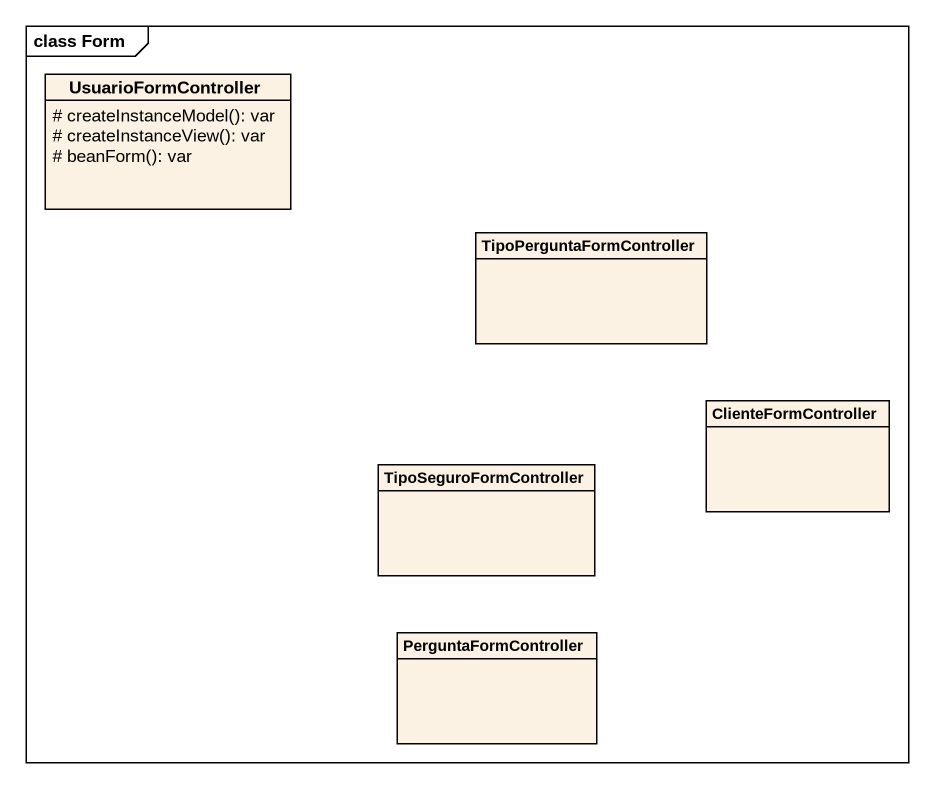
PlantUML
@startuml
mainframe class Form
hide circle
hide empty members
skinparam classAttributeIconSize 0
class UsuarioFormController {
  # createInstanceModel(): var
  # createInstanceView(): var
  # beanForm(): var
}
class TipoPerguntaFormController
class ClienteFormController
class TipoSeguroFormController
class PerguntaFormController
@enduml
